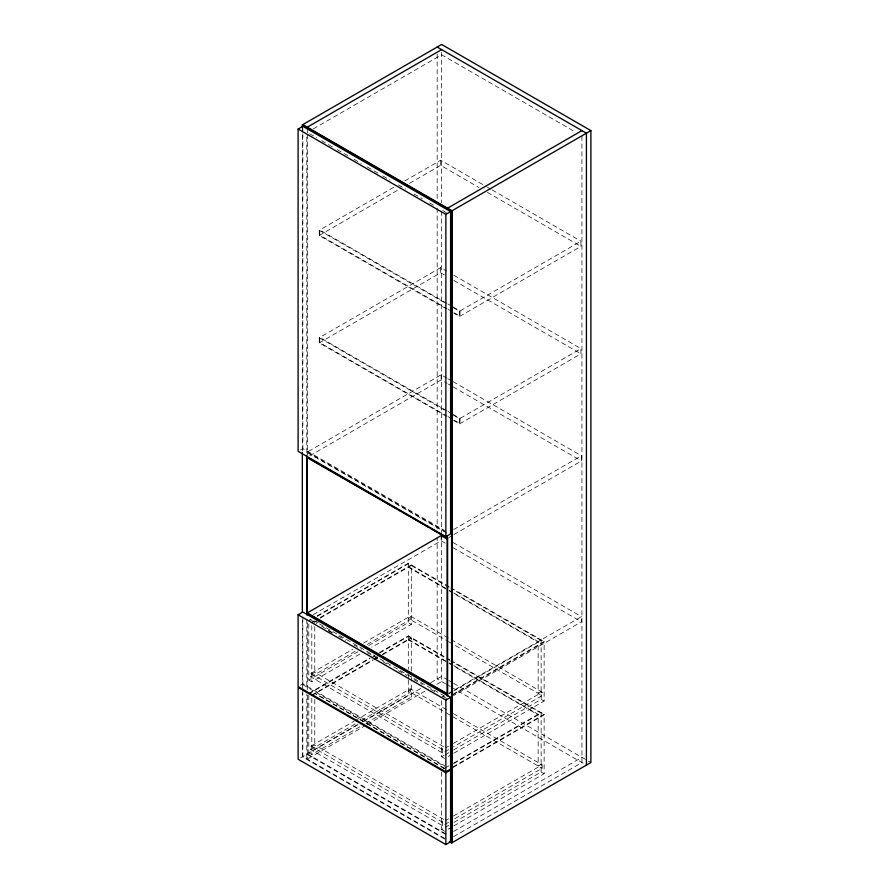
<?xml version="1.0" encoding="UTF-8"?>
<svg xmlns="http://www.w3.org/2000/svg" width="889" height="889" viewBox="0 0 889 889"><rect width="100%" height="100%" fill="white"/><g stroke="black" fill="none" stroke-linecap="round" stroke-linejoin="round"><path stroke-width="0.67" stroke-dasharray="4.45 3.33" d="M313.306 128.883L441.644 54.796L575.939 132.328M446.356 308.85L319.251 235.463L319.251 230.295L395.161 186.468M404.739 180.934L440.644 160.209L486.216 186.512M319.251 235.463L401.139 188.179M409.518 183.345L440.644 165.376L479.015 187.535M446.356 416.274L319.251 342.887L319.251 337.72L440.644 267.633L446.645 271.101M319.251 342.887L440.644 272.801L446.645 276.268M453.557 307.827L459.546 311.294L580.939 241.208L580.939 246.375L459.546 316.462L453.557 313.006M300.471 449.956L302.838 448.589L444.589 530.433M447.134 378.236L441.144 374.769L306.816 452.323L447.111 533.322M309.705 455.835L441.144 379.947L447.134 383.403M453.557 415.263L459.546 418.719L580.939 348.632L580.939 353.8L459.546 423.886L453.557 420.43M453.579 529.588L581.439 455.779L581.439 460.947L453.579 534.756M313.284 614.61L441.144 540.801L445.934 543.568M448.801 537.523L452.39 535.456M308.805 620.644L311.206 619.266M317.195 615.799L408.307 563.204L449.767 587.14M317.195 616.377L408.307 563.782L449.767 587.718M311.795 622.378L314.184 620.989M320.184 617.533L411.296 564.926L411.296 624.389L371.735 647.225M311.795 622.945L315.384 620.866M320.184 618.099L411.296 565.504M448.634 749.605L442.633 753.061L310.794 676.951L310.794 673.495L352.755 649.281M363.545 643.047L410.296 616.055L542.134 692.175L542.134 695.62L453.423 746.838M311.795 674.073L314.773 672.351L444.622 747.316L441.644 749.038M411.296 616.633L408.307 618.355L447.978 641.258M310.794 676.951L355.156 651.337M367.135 644.414L410.296 619.5L410.296 616.055M308.805 623.967L308.805 680.107L357.956 651.726M368.746 645.503L408.307 622.656L411.296 624.389M300.471 685.208L302.838 683.841L444.589 765.685M308.805 680.107L311.795 681.83L363.334 652.07M308.805 693.32L369.946 658.027M379.536 652.482L408.307 635.868L449.767 659.805M308.805 693.898L369.946 658.593M371.146 657.904L374.736 655.826M379.536 653.059L408.307 636.446L449.767 660.383M311.795 695.042L372.924 659.749M374.125 659.049L377.725 656.971M382.514 654.204L411.296 637.602L411.296 671.339M311.795 695.62L372.924 660.316M374.125 659.627L377.725 657.549M382.514 654.782L411.296 638.169M448.634 822.281L442.633 825.737L310.794 749.616L310.794 746.171L353.955 721.257M355.156 720.568L410.296 688.731L448.645 710.867M311.795 746.749L314.773 745.026L444.622 819.991L441.644 821.714M411.296 689.297L408.307 691.02L451.59 716.012M310.794 749.616L356.345 723.313M361.145 720.546L410.296 692.175L410.296 688.731M308.805 695.265L308.805 752.783L357.956 724.402M363.945 720.946L408.307 695.331L411.296 697.054L411.296 681.996M300.471 757.873L358 724.657M362.801 721.89L421.575 687.964M430.843 682.608L441.644 676.373L447.634 679.841M308.805 752.783L311.795 754.505L360.945 726.124M365.735 723.357L411.296 697.054M366.079 725.168L306.816 759.384L306.816 694.109M367.279 724.479L428.442 689.164M436.843 684.319L441.644 681.541L441.644 537.489M441.644 697.343L444.033 695.954M448.801 693.209L581.439 616.633L581.439 621.8L453.579 695.609M448.834 693.764L452.423 691.686M453.623 690.997L541.145 640.469M453.012 694.22L544.124 641.614L544.124 701.077L453.012 753.672M453.012 694.798L544.124 642.191L450.967 588.407M541.145 691.598L538.156 693.32L538.156 641.614L449.189 590.252M310.794 673.495L442.633 749.616L448.634 746.16M453.423 743.393L542.134 692.175M441.644 700.654L441.644 756.795L444.033 755.417M445.233 754.728L448.834 752.65M453.623 749.883L541.145 699.354L544.124 701.077M448.223 756.45L451.812 754.372M441.644 770.007L444.033 768.629M445.233 767.94L448.834 765.862M453.623 763.095L541.145 712.567L541.145 772.019L453.623 822.547M453.623 763.662L541.145 713.145M453.012 766.885L544.124 714.289L544.124 773.741L453.012 826.348M453.012 767.463L544.124 714.867L450.967 661.083M541.145 764.273L538.156 765.996L538.156 714.289L449.189 662.916M310.794 746.171L442.633 822.292L448.634 818.825M453.423 816.058L542.134 764.84L542.134 768.285L453.423 819.502M441.644 771.952L441.644 829.47L444.033 828.081M445.233 827.392L448.834 825.314M448.223 829.115L451.812 827.037M453.601 831.471L581.939 757.372M453.601 836.638L581.939 762.54L581.939 133.394M487.405 187.212L491.006 189.279M492.206 189.979L580.939 241.208M487.405 192.38L580.939 246.375M309.705 133.728L316.906 137.884M321.707 140.651L332.497 146.885M337.287 149.652L348.077 155.886M354.078 159.342L361.267 163.498M367.268 166.954L378.058 173.188M382.859 175.955L390.049 180.111M398.45 184.956L405.64 189.113M414.03 193.958L422.431 198.803M429.62 202.959L434.421 205.726M442.811 210.571L446.411 212.649M453.834 275.246L580.939 348.632M453.834 280.424L580.939 353.8M446.856 303.393L319.751 230.007L319.751 235.174L446.856 308.561M448.056 304.082L451.656 306.16M452.857 306.849L460.046 311.006L460.046 316.173L452.857 312.017M319.251 230.295L446.356 303.671M448.056 309.25L451.656 311.328M448.334 378.925L451.934 381.003M453.134 381.692L581.439 455.779M448.334 384.104L451.934 386.17M453.134 386.871L581.439 460.947M446.856 410.818L319.751 337.431L319.751 342.598L446.856 415.985M448.056 411.507L451.656 413.585M452.857 414.274L460.046 418.43L460.046 423.597L452.857 419.452M319.251 337.72L446.356 411.107M448.056 416.674L451.656 418.752M307.316 452.045L446.411 532.344M453.134 542.546L581.439 616.633M453.134 547.724L581.439 621.8M450.967 587.829L544.124 641.614M408.307 566.649L447.978 589.551M408.307 567.226L447.978 590.129M449.189 590.829L538.156 642.191M448.645 641.647L542.134 695.62M450.967 660.505L544.124 714.289M408.307 639.324L447.978 662.227M408.307 639.891L447.978 662.805M449.189 663.494L538.156 714.867M448.801 680.507L452.434 682.608M453.579 683.263L590.896 762.54M445.522 683.785L437.166 678.963L437.166 537.3M446.434 684.319L450.301 686.541M451.234 687.086L586.418 765.129M315.973 621.344L318.384 622.733M444.622 696.187L314.773 621.222L314.773 625.367M309.705 619.444L316.906 623.6M321.707 626.367L333.697 633.29M338.487 636.068L345.688 640.213M354.078 645.058L361.267 649.214M367.268 652.682L378.058 658.905M382.859 661.683L390.049 665.828M398.45 670.684L406.84 675.529M414.03 679.674L422.431 684.53M430.821 689.375L435.621 692.142M442.811 696.298L447.612 699.065M328.397 630.812L333.197 633.579M453.368 713.6L542.134 764.84M452.79 716.712L542.134 768.285M541.145 772.019L544.124 773.741M441.644 756.795L444.622 758.517M302.838 684.708L444.589 766.54M444.622 768.285L314.773 693.32L444.622 768.863M441.644 829.47L444.622 831.193M307.316 753.928L446.411 834.238M306.816 754.216L447.111 835.216M444.589 838.349L302.838 756.517L302.838 689.853M444.711 839.005L302.338 756.795L302.338 692.909M541.145 639.891L541.145 699.354M459.546 311.294L459.546 316.462M459.546 418.719L459.546 423.886M442.633 749.616L442.633 753.061M442.633 822.292L442.633 825.737M441.644 52.207L441.644 202.781M441.644 211.115L441.644 532.933M441.144 374.769L441.144 379.947M441.144 535.623L441.144 540.801M440.644 160.209L440.644 165.376M440.644 267.633L440.644 272.801M437.166 53.985L437.166 199.803M437.166 208.137L437.166 528.966M411.296 676.518L411.296 681.007M408.307 563.204L408.307 622.656M408.307 635.868L408.307 669.317M408.307 674.44L408.307 678.896M408.307 679.963L408.307 695.331M314.773 626.756L314.773 672.351M314.773 699.421L314.773 745.026M311.795 625.689L311.795 681.83M311.795 698.354L311.795 754.505M307.316 128.561L307.316 132.728M307.316 134.117L307.316 454.946M307.316 622.989L307.316 689.653M307.316 695.209L307.316 759.095M306.816 137.184L306.816 454.912M306.816 619.111L306.816 688.553M302.838 125.982L302.838 450.967M302.838 617.555L302.838 688.464M302.338 127.649L302.338 451.256M302.338 620.689L302.338 687.353"/><path stroke-width="1.33" d="M302.338 127.649L302.338 124.871L441.644 44.45L590.896 130.616L590.896 762.54L451.59 842.972L449.356 841.683M298.104 129.038L302.838 126.316L450.59 211.615L450.59 533.9L445.867 536.634L298.104 451.323L298.104 129.038L445.867 214.349L450.59 211.615M306.816 127.46L441.644 49.617M447.111 208.459L581.939 130.616M302.338 124.871L451.59 211.049L590.896 130.616M298.104 614.766L302.838 612.032L450.59 697.343L450.59 769.152L445.867 771.874L298.104 686.575L298.104 614.766L445.867 700.065L450.59 697.343M445.867 772.741L450.59 770.007L450.59 841.816L445.867 844.55L298.104 759.239L298.104 687.43L445.867 772.741L445.867 844.55M437.166 47.039L586.418 133.206L586.418 765.129M302.838 124.593L452.09 210.76L452.09 842.683L449.845 841.394M310.906 459.291L325.296 467.592M327.697 468.981L379.259 498.751M381.659 500.129L390.049 504.974M392.449 506.363L396.05 508.441M398.45 509.83L400.839 511.208M403.239 512.597L406.84 514.675M409.24 516.053L411.64 517.442M414.03 518.82L428.42 527.133M430.821 528.522L447.612 538.212L306.816 457.502M447.134 539.09L441.144 535.623L306.816 613.177L447.111 694.176L447.612 693.898L307.316 612.899M451.59 211.049L451.59 842.972M447.612 537.334L447.612 695.654M447.111 535.911L447.111 695.943M445.867 214.349L445.867 536.634M445.867 700.065L445.867 771.874M441.644 534.322L441.644 537.1M307.316 457.724L307.316 614.655M306.816 455.224L306.816 614.944M302.338 452.645L302.338 612.365"/></g></svg>
